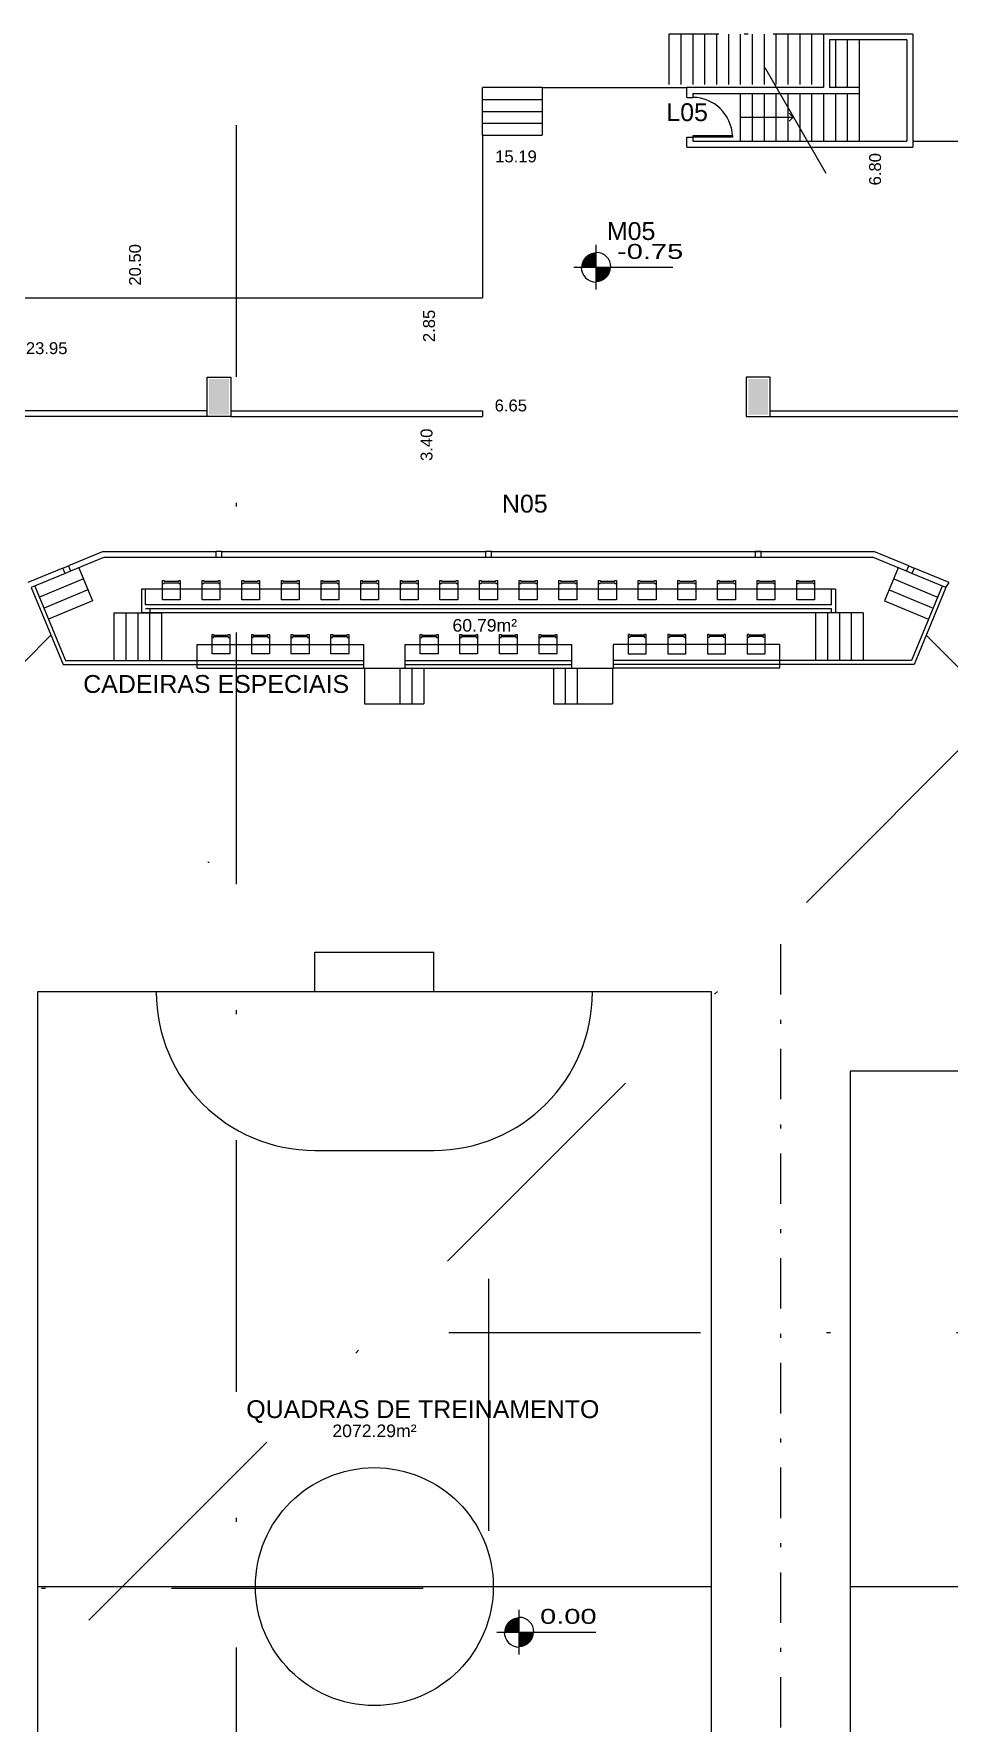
# Model space of a CAD drawing. Extents: x 308 to 539, y -42 to 210.
# Drawn here: x 422.23 to 445.33, y 131.17 to 173.78 of the extents above; entities that cross this region are included whole.
import ezdxf
from ezdxf.enums import TextEntityAlignment as Align

# ---------------------------------------------------------------- set-up
doc = ezdxf.new("R2010")
doc.units = 0
doc.header["$LTSCALE"] = 2
doc.header["$PDMODE"] = 3
doc.linetypes.add('DASHDOT2', pattern=[12.7, 6.35, -3.175, 0, -3.175])
doc.linetypes.add('HIDDEN', pattern=[0.375, 0.25, -0.125])
doc.layers.get('0').update_dxf_attribs({"linetype": 'CONTINUOUS'})
doc.layers.get('DEFPOINTS').update_dxf_attribs({"linetype": 'CONTINUOUS'})
for name, color, linetype in [('01', 1, 'CONTINUOUS'), ('06', 6, 'CONTINUOUS'), ('ARQUIBANCADA-ARY', 2, 'CONTINUOUS'), ('DIVISÓRIAS-ARY', 2, 'CONTINUOUS'), ('HACHURAS-ARY', 9, 'CONTINUOUS'), ('INDIC-CORTE-TBS', 4, 'DASHDOT2'), ('INDICAÇÕES-ARY', 2, 'CONTINUOUS'), ('MOBILIÁRIO-ARY', 7, 'CONTINUOUS'), ('NOVOSNIVEIS', 30, 'CONTINUOUS'), ('PAREDE-ALTA-ARY', 1, 'CONTINUOUS'), ('PAREDE-BAIXA-ARY', 2, 'CONTINUOUS'), ('PILARES-PRINC-ARY', 5, 'CONTINUOUS'), ('PROJ-COBERTURA-ARY', 7, 'DASHDOT2'), ('QUADRA-TREIN-ARY', 7, 'CONTINUOUS'), ('RAMPA-ARY', 2, 'CONTINUOUS'), ('RAMPA-INT-ARY', 7, 'CONTINUOUS'), ('TEXTO-PB-COR-ARY', 12, 'CONTINUOUS'), ('TEXTO-PB-COTAS-ARY', 12, 'CONTINUOUS')]:
    doc.layers.add(name, color=color, linetype=linetype)
doc.styles.add('015', font='arial.ttf', dxfattribs={"height": 0.15})
doc.styles.add('ARIAL', font='arial.ttf', dxfattribs={"height": 0.5})
doc.styles.add('REGUA60', font='arial.ttf')
doc.styles.add('SEM_ESCALA', font='arial.ttf')
doc.styles.get("Standard").update_dxf_attribs({"font": 'ISOCP'})
doc.dimstyles.new('DIMTIC100-ARY', dxfattribs={"dimtxt": 0.3, "dimasz": 0.12, "dimexe": 0.1, "dimexo": 0.15, "dimgap": 0.1, "dimtad": 1, "dimjust": 1, "dimtoh": 1, "dimrnd": 0.01, "dimzin": 0, "dimdsep": 46, "dimtxsty": 'SEM_ESCALA', "dimblk1": 'NONE', "dimblk2": 'NONE', "dimsah": 1, "dimcen": -0.1, "dimdle": 0.06, "dimse1": 1, "dimse2": 1, "dimsd1": 1, "dimsd2": 1, "dimclrd": 1, "dimclre": 1, "dimclrt": 2, "dimadec": 0, "dimazin": 0, "dimtfac": 1, "dimtix": 1, "dimtmove": 2, "dimatfit": 3, "dimldrblk": 'NONE', "dimfxl": 1, "dimtolj": 1, "dimtzin": 0, "dimarcsym": 0})

# ---------------------------------------------------------------- blocks, each defined once
blk = doc.blocks.new('01PARE01')
at = {"color": 0, "linetype": 'ByBlock'}
blk.add_attdef('_AREA', text='', height=1, dxfattribs=at).set_placement((0, 0), align=Align.MIDDLE)
blk = doc.blocks.new('*D7')
at = {"layer": 'DEFPOINTS', "color": 0, "linetype": 'ByBlock', "ltscale": 0.5}
for p in [(420.13, 157.77), (456.723, 120.824), (456.899, 121.001)]:
    blk.add_point(p, dxfattribs=at)
at = {"color": 2, "linetype": 'ByBlock', "ltscale": 0.5, "insert": (420.716, 157.189), "char_height": 0.3, "attachment_point": 5, "rotation": 315, "style": 'SEM_ESCALA'}
blk.add_mtext('\\A1;52.00', dxfattribs=at)
blk = doc.blocks.new('_NONE')
at = {"color": 0, "linetype": 'ByBlock', "ltscale": 0.5}
blk.add_circle((0, 0), 0.25, dxfattribs=at)
blk = doc.blocks.new('*D103')
at = {"layer": 'DEFPOINTS', "color": 0, "linetype": 'ByBlock', "ltscale": 0.5}
for p in [(425.043, 187.624), (427.206, 187.624), (433.556, 167.124)]:
    blk.add_point(p, dxfattribs=at)
at = {"color": 2, "linetype": 'ByBlock', "ltscale": 0.5, "insert": (424.79, 167.952), "char_height": 0.3, "attachment_point": 5, "rotation": 90, "style": 'SEM_ESCALA'}
blk.add_mtext('\\A1;20.50', dxfattribs=at)
blk = doc.blocks.new('*D104')
at = {"layer": 'DEFPOINTS', "color": 0, "linetype": 'ByBlock', "ltscale": 0.5}
for p in [(445.682, 165.595), (421.73, 164.274), (445.682, 164.274)]:
    blk.add_point(p, dxfattribs=at)
at = {"color": 2, "linetype": 'ByBlock', "ltscale": 0.5, "insert": (422.56, 165.849), "char_height": 0.3, "attachment_point": 5, "style": 'SEM_ESCALA'}
blk.add_mtext('\\A1;23.95', dxfattribs=at)
blk = doc.blocks.new('*D105')
at = {"layer": 'DEFPOINTS', "color": 0, "linetype": 'ByBlock', "ltscale": 0.5}
for p in [(433.556, 167.124), (432.46, 164.274), (433.556, 164.274)]:
    blk.add_point(p, dxfattribs=at)
at = {"color": 2, "linetype": 'ByBlock', "ltscale": 0.5, "insert": (432.207, 166.411), "char_height": 0.3, "attachment_point": 5, "rotation": 90, "style": 'SEM_ESCALA'}
blk.add_mtext('\\A1;2.85', dxfattribs=at)
blk = doc.blocks.new('*D106')
at = {"layer": 'DEFPOINTS', "color": 0, "linetype": 'ByBlock', "ltscale": 0.5}
for p in [(433.556, 164.124), (432.397, 160.727), (433.556, 160.727)]:
    blk.add_point(p, dxfattribs=at)
at = {"color": 2, "linetype": 'ByBlock', "ltscale": 0.5, "insert": (432.144, 163.415), "char_height": 0.3, "attachment_point": 5, "rotation": 90, "style": 'SEM_ESCALA'}
blk.add_mtext('\\A1;3.40', dxfattribs=at)
blk = doc.blocks.new('*D107')
at = {"layer": 'DEFPOINTS', "color": 0, "linetype": 'ByBlock', "ltscale": 0.5}
for p in [(433.556, 164.124), (440.206, 164.151), (440.206, 164.124)]:
    blk.add_point(p, dxfattribs=at)
at = {"color": 2, "linetype": 'ByBlock', "ltscale": 0.5, "insert": (434.268, 164.404), "char_height": 0.3, "attachment_point": 5, "style": 'SEM_ESCALA'}
blk.add_mtext('\\A1;6.65', dxfattribs=at)
blk = doc.blocks.new('*D108')
at = {"layer": 'DEFPOINTS', "color": 0, "linetype": 'ByBlock', "ltscale": 0.5}
for p in [(444.406, 171.074), (443.711, 164.274), (444.406, 164.274)]:
    blk.add_point(p, dxfattribs=at)
at = {"color": 2, "linetype": 'ByBlock', "ltscale": 0.5, "insert": (443.458, 170.364), "char_height": 0.3, "attachment_point": 5, "rotation": 90, "style": 'SEM_ESCALA'}
blk.add_mtext('\\A1;6.80', dxfattribs=at)
blk = doc.blocks.new('*D109')
at = {"layer": 'DEFPOINTS', "color": 0, "linetype": 'ByBlock', "ltscale": 0.5}
for p in [(433.556, 171.224), (448.742, 171.074), (448.742, 170.432)]:
    blk.add_point(p, dxfattribs=at)
at = {"color": 2, "linetype": 'ByBlock', "ltscale": 0.5, "insert": (434.398, 170.685), "char_height": 0.3, "attachment_point": 5, "style": 'SEM_ESCALA'}
blk.add_mtext('\\A1;15.19', dxfattribs=at)

msp = doc.modelspace()

# ---------------------------------------------------------------- hatches: boundary and pattern name
at = {"layer": 'HACHURAS-ARY', "ltscale": 0.5}
for points in [[(427.156, 165.074), (426.656, 165.074), (426.656, 164.174), (427.156, 164.174)], [(440.756, 165.074), (440.256, 165.074), (440.256, 164.174), (440.756, 164.174)]]:
    msp.add_hatch(color=256, dxfattribs=at).paths.add_polyline_path(points)

# ---------------------------------------------------------------- linework, layer by layer
at = {"layer": '01', "linetype": 'Continuous', "ltscale": 3.5}
for p, q in [((425.056, 159.377), (425.056, 159.777)), ((442.356, 159.377), (425.056, 159.377)), ((442.356, 159.377), (442.356, 159.777)), ((442.356, 159.277), (425.056, 159.277)), ((426.356, 157.977), (430.556, 157.977)), ((426.356, 157.877), (430.556, 157.877)), ((431.606, 157.977), (435.806, 157.977)), ((431.606, 157.877), (435.806, 157.877)), ((441.056, 157.977), (436.856, 157.977)), ((441.056, 157.877), (436.856, 157.877))]:
    msp.add_line(p, q, dxfattribs=at)
at = {"layer": '01', "linetype": 'HIDDEN', "ltscale": 3.5}
for p, q in [((425.171, 159.177), (425.171, 159.277)), ((442.356, 159.177), (442.356, 159.277))]:
    msp.add_line(p, q, dxfattribs=at)
at = {"layer": '06', "ltscale": 0.5}
for q in [(441.291, 171.774), (441.291, 171.576)]:
    msp.add_line((441.39, 171.675), q, dxfattribs=at)
at = {"layer": 'ARQUIBANCADA-ARY'}
for p, q in [((423.372, 160.309), (423.717, 159.478)), ((444.04, 160.309), (443.696, 159.478)), ((422.171, 159.812), (422.973, 157.877)), ((422.264, 159.85), (423.039, 157.977)), ((423.487, 160.032), (422.378, 159.573)), ((443.925, 160.032), (445.034, 159.573)), ((445.149, 159.85), (444.373, 157.977)), ((445.241, 159.812), (444.44, 157.877)), ((423.602, 159.755), (422.493, 159.296)), ((423.717, 159.478), (422.608, 159.019)), ((443.696, 159.478), (444.804, 159.019)), ((443.81, 159.755), (444.919, 159.296)), ((424.256, 159.177), (424.256, 157.977)), ((424.256, 159.177), (425.456, 159.177)), ((424.556, 159.177), (424.556, 157.977)), ((424.856, 159.177), (424.856, 157.977)), ((425.156, 159.177), (425.156, 157.977)), ((425.456, 159.177), (425.456, 157.977)), ((443.156, 159.177), (441.956, 159.177)), ((441.956, 159.177), (441.956, 157.977)), ((442.256, 159.177), (442.256, 157.977)), ((442.556, 159.177), (442.556, 157.977)), ((442.856, 159.177), (442.856, 157.977)), ((443.156, 159.177), (443.156, 157.977)), ((422.973, 157.877), (426.356, 157.877)), ((423.039, 157.977), (426.356, 157.977)), ((430.556, 157.777), (431.606, 157.777)), ((430.577, 157.777), (430.577, 156.877)), ((431.471, 157.777), (431.471, 156.877)), ((431.771, 157.777), (431.771, 156.877)), ((432.071, 157.777), (432.071, 156.877)), ((435.341, 157.777), (435.341, 156.877)), ((435.641, 157.777), (435.641, 156.877)), ((435.806, 157.777), (436.856, 157.777)), ((435.941, 157.777), (435.941, 156.877)), ((436.836, 157.777), (436.836, 156.877)), ((444.373, 157.977), (441.056, 157.977)), ((444.44, 157.877), (441.056, 157.877))]:
    msp.add_line(p, q, dxfattribs=at)
at = {"layer": 'ARQUIBANCADA-ARY', "ltscale": 3.5}
for p, q in [((430.577, 156.877), (432.071, 156.877)), ((435.341, 156.877), (436.836, 156.877))]:
    msp.add_line(p, q, dxfattribs=at)
at = {"layer": 'DIVISÓRIAS-ARY'}
for p, q in [((439.856, 171.204), (438.856, 171.204)), ((438.856, 171.204), (438.856, 171.174)), ((439.856, 171.174), (438.856, 171.174)), ((439.856, 171.204), (439.856, 171.174)), ((426.629, 152.89), (426.659, 152.89))]:
    msp.add_line(p, q, dxfattribs=at)
at = {"layer": 'DIVISÓRIAS-ARY', "color": 7, "ltscale": 0.5}
msp.add_arc((438.856, 171.174), 1, 1.7191, 90, dxfattribs=at)
at = {"layer": 'INDIC-CORTE-TBS', "ltscale": 0.5}
for p, q in [((427.35, 62.729), (427.35, 206.296)), ((378.366, 88.518), (479.766, 189.917)), ((433.706, 142.377), (433.706, 133.577)), ((432.706, 141.027), (505.417, 141.027)), ((361.706, 134.577), (434.706, 134.577))]:
    msp.add_line(p, q, dxfattribs=at)
at = {"layer": 'INDICAÇÕES-ARY'}
msp.add_line((442.224, 170.26), (440.686, 172.924), dxfattribs=at)
at = {"layer": 'INDICAÇÕES-ARY', "ltscale": 0.5}
msp.add_line((440.056, 171.674), (441.389, 171.674), dxfattribs=at)
at = {"layer": 'MOBILIÁRIO-ARY'}
for p, q in [((442.456, 159.777), (424.956, 159.777)), ((424.956, 159.777), (424.956, 159.177)), ((442.456, 159.777), (442.456, 159.177)), ((442.456, 159.177), (424.956, 159.177)), ((426.356, 157.777), (426.356, 158.377)), ((426.356, 158.377), (430.556, 158.377)), ((430.556, 157.777), (430.556, 158.377)), ((431.606, 157.777), (431.606, 158.377)), ((431.606, 158.377), (435.806, 158.377)), ((435.806, 157.777), (435.806, 158.377)), ((441.056, 158.377), (436.856, 158.377)), ((436.856, 157.777), (436.856, 158.377)), ((441.056, 157.777), (441.056, 158.377)), ((426.356, 157.777), (430.556, 157.777)), ((431.606, 157.777), (435.806, 157.777)), ((441.056, 157.777), (436.856, 157.777))]:
    msp.add_line(p, q, dxfattribs=at)
for points in [[(425.481, 159.992), (425.521, 159.992), (425.521, 159.977), (425.891, 159.977), (425.891, 159.992), (425.931, 159.992), (425.931, 159.502), (425.481, 159.502)], [(426.481, 159.992), (426.521, 159.992), (426.521, 159.977), (426.891, 159.977), (426.891, 159.992), (426.931, 159.992), (426.931, 159.502), (426.481, 159.502)], [(427.481, 159.992), (427.521, 159.992), (427.521, 159.977), (427.891, 159.977), (427.891, 159.992), (427.931, 159.992), (427.931, 159.502), (427.481, 159.502)], [(428.481, 159.992), (428.521, 159.992), (428.521, 159.977), (428.891, 159.977), (428.891, 159.992), (428.931, 159.992), (428.931, 159.502), (428.481, 159.502)], [(429.481, 159.992), (429.521, 159.992), (429.521, 159.977), (429.891, 159.977), (429.891, 159.992), (429.931, 159.992), (429.931, 159.502), (429.481, 159.502)], [(430.481, 159.992), (430.521, 159.992), (430.521, 159.977), (430.891, 159.977), (430.891, 159.992), (430.931, 159.992), (430.931, 159.502), (430.481, 159.502)], [(431.481, 159.992), (431.521, 159.992), (431.521, 159.977), (431.891, 159.977), (431.891, 159.992), (431.931, 159.992), (431.931, 159.502), (431.481, 159.502)], [(432.481, 159.992), (432.521, 159.992), (432.521, 159.977), (432.891, 159.977), (432.891, 159.992), (432.931, 159.992), (432.931, 159.502), (432.481, 159.502)], [(433.481, 159.992), (433.521, 159.992), (433.521, 159.977), (433.891, 159.977), (433.891, 159.992), (433.931, 159.992), (433.931, 159.502), (433.481, 159.502)], [(434.481, 159.992), (434.521, 159.992), (434.521, 159.977), (434.891, 159.977), (434.891, 159.992), (434.931, 159.992), (434.931, 159.502), (434.481, 159.502)], [(435.481, 159.992), (435.521, 159.992), (435.521, 159.977), (435.891, 159.977), (435.891, 159.992), (435.931, 159.992), (435.931, 159.502), (435.481, 159.502)], [(436.481, 159.992), (436.521, 159.992), (436.521, 159.977), (436.891, 159.977), (436.891, 159.992), (436.931, 159.992), (436.931, 159.502), (436.481, 159.502)], [(437.481, 159.992), (437.521, 159.992), (437.521, 159.977), (437.891, 159.977), (437.891, 159.992), (437.931, 159.992), (437.931, 159.502), (437.481, 159.502)], [(438.481, 159.992), (438.521, 159.992), (438.521, 159.977), (438.891, 159.977), (438.891, 159.992), (438.931, 159.992), (438.931, 159.502), (438.481, 159.502)], [(439.481, 159.992), (439.521, 159.992), (439.521, 159.977), (439.891, 159.977), (439.891, 159.992), (439.931, 159.992), (439.931, 159.502), (439.481, 159.502)], [(440.481, 159.992), (440.521, 159.992), (440.521, 159.977), (440.891, 159.977), (440.891, 159.992), (440.931, 159.992), (440.931, 159.502), (440.481, 159.502)], [(441.481, 159.992), (441.521, 159.992), (441.521, 159.977), (441.891, 159.977), (441.891, 159.992), (441.931, 159.992), (441.931, 159.502), (441.481, 159.502)], [(426.731, 158.632), (426.771, 158.632), (426.771, 158.616), (427.141, 158.616), (427.141, 158.632), (427.181, 158.632), (427.181, 158.142), (426.731, 158.142)], [(427.731, 158.632), (427.771, 158.632), (427.771, 158.616), (428.141, 158.616), (428.141, 158.632), (428.181, 158.632), (428.181, 158.142), (427.731, 158.142)], [(428.731, 158.632), (428.771, 158.632), (428.771, 158.616), (429.141, 158.616), (429.141, 158.632), (429.181, 158.632), (429.181, 158.142), (428.731, 158.142)], [(429.731, 158.632), (429.771, 158.632), (429.771, 158.616), (430.141, 158.616), (430.141, 158.632), (430.181, 158.632), (430.181, 158.142), (429.731, 158.142)], [(431.981, 158.632), (432.021, 158.632), (432.021, 158.616), (432.391, 158.616), (432.391, 158.632), (432.431, 158.632), (432.431, 158.142), (431.981, 158.142)], [(432.981, 158.632), (433.021, 158.632), (433.021, 158.616), (433.391, 158.616), (433.391, 158.632), (433.431, 158.632), (433.431, 158.142), (432.981, 158.142)], [(433.981, 158.632), (434.021, 158.632), (434.021, 158.616), (434.391, 158.616), (434.391, 158.632), (434.431, 158.632), (434.431, 158.142), (433.981, 158.142)], [(434.981, 158.632), (435.021, 158.632), (435.021, 158.616), (435.391, 158.616), (435.391, 158.632), (435.431, 158.632), (435.431, 158.142), (434.981, 158.142)], [(437.681, 158.632), (437.641, 158.632), (437.641, 158.616), (437.271, 158.616), (437.271, 158.632), (437.231, 158.632), (437.231, 158.142), (437.681, 158.142)], [(438.681, 158.632), (438.641, 158.632), (438.641, 158.616), (438.271, 158.616), (438.271, 158.632), (438.231, 158.632), (438.231, 158.142), (438.681, 158.142)], [(439.681, 158.632), (439.641, 158.632), (439.641, 158.616), (439.271, 158.616), (439.271, 158.632), (439.231, 158.632), (439.231, 158.142), (439.681, 158.142)], [(440.681, 158.632), (440.641, 158.632), (440.641, 158.616), (440.271, 158.616), (440.271, 158.632), (440.231, 158.632), (440.231, 158.142), (440.681, 158.142)]]:
    msp.add_lwpolyline(points, close=True, dxfattribs=at)
for points in [[(425.481, 159.912), (425.521, 159.912), (425.521, 159.936), (425.891, 159.936), (425.891, 159.912), (425.931, 159.912)], [(426.481, 159.912), (426.521, 159.912), (426.521, 159.936), (426.891, 159.936), (426.891, 159.912), (426.931, 159.912)], [(427.481, 159.912), (427.521, 159.912), (427.521, 159.936), (427.891, 159.936), (427.891, 159.912), (427.931, 159.912)], [(428.481, 159.912), (428.521, 159.912), (428.521, 159.936), (428.891, 159.936), (428.891, 159.912), (428.931, 159.912)], [(429.481, 159.912), (429.521, 159.912), (429.521, 159.936), (429.891, 159.936), (429.891, 159.912), (429.931, 159.912)], [(430.481, 159.912), (430.521, 159.912), (430.521, 159.936), (430.891, 159.936), (430.891, 159.912), (430.931, 159.912)], [(431.481, 159.912), (431.521, 159.912), (431.521, 159.936), (431.891, 159.936), (431.891, 159.912), (431.931, 159.912)], [(432.481, 159.912), (432.521, 159.912), (432.521, 159.936), (432.891, 159.936), (432.891, 159.912), (432.931, 159.912)], [(433.481, 159.912), (433.521, 159.912), (433.521, 159.936), (433.891, 159.936), (433.891, 159.912), (433.931, 159.912)], [(434.481, 159.912), (434.521, 159.912), (434.521, 159.936), (434.891, 159.936), (434.891, 159.912), (434.931, 159.912)], [(435.481, 159.912), (435.521, 159.912), (435.521, 159.936), (435.891, 159.936), (435.891, 159.912), (435.931, 159.912)], [(436.481, 159.912), (436.521, 159.912), (436.521, 159.936), (436.891, 159.936), (436.891, 159.912), (436.931, 159.912)], [(437.481, 159.912), (437.521, 159.912), (437.521, 159.936), (437.891, 159.936), (437.891, 159.912), (437.931, 159.912)], [(438.481, 159.912), (438.521, 159.912), (438.521, 159.936), (438.891, 159.936), (438.891, 159.912), (438.931, 159.912)], [(439.481, 159.912), (439.521, 159.912), (439.521, 159.936), (439.891, 159.936), (439.891, 159.912), (439.931, 159.912)], [(440.481, 159.912), (440.521, 159.912), (440.521, 159.936), (440.891, 159.936), (440.891, 159.912), (440.931, 159.912)], [(441.481, 159.912), (441.521, 159.912), (441.521, 159.936), (441.891, 159.936), (441.891, 159.912), (441.931, 159.912)], [(426.731, 158.552), (426.771, 158.552), (426.771, 158.576), (427.141, 158.576), (427.141, 158.552), (427.181, 158.552)], [(427.731, 158.552), (427.771, 158.552), (427.771, 158.576), (428.141, 158.576), (428.141, 158.552), (428.181, 158.552)], [(428.731, 158.552), (428.771, 158.552), (428.771, 158.576), (429.141, 158.576), (429.141, 158.552), (429.181, 158.552)], [(429.731, 158.552), (429.771, 158.552), (429.771, 158.576), (430.141, 158.576), (430.141, 158.552), (430.181, 158.552)], [(431.981, 158.552), (432.021, 158.552), (432.021, 158.576), (432.391, 158.576), (432.391, 158.552), (432.431, 158.552)], [(432.981, 158.552), (433.021, 158.552), (433.021, 158.576), (433.391, 158.576), (433.391, 158.552), (433.431, 158.552)], [(433.981, 158.552), (434.021, 158.552), (434.021, 158.576), (434.391, 158.576), (434.391, 158.552), (434.431, 158.552)], [(434.981, 158.552), (435.021, 158.552), (435.021, 158.576), (435.391, 158.576), (435.391, 158.552), (435.431, 158.552)], [(437.681, 158.552), (437.641, 158.552), (437.641, 158.576), (437.271, 158.576), (437.271, 158.552), (437.231, 158.552)], [(438.681, 158.552), (438.641, 158.552), (438.641, 158.576), (438.271, 158.576), (438.271, 158.552), (438.231, 158.552)], [(439.681, 158.552), (439.641, 158.552), (439.641, 158.576), (439.271, 158.576), (439.271, 158.552), (439.231, 158.552)], [(440.681, 158.552), (440.641, 158.552), (440.641, 158.576), (440.271, 158.576), (440.271, 158.552), (440.231, 158.552)]]:
    msp.add_lwpolyline(points, dxfattribs=at)
at = {"layer": 'NOVOSNIVEIS'}
for p, q in [((436.418, 167.329), (436.418, 168.454)), ((435.855, 167.891), (438.355, 167.891)), ((434.476, 132.904), (434.476, 134.029)), ((433.913, 133.467), (436.413, 133.467))]:
    msp.add_line(p, q, dxfattribs=at)
at = {"layer": 'NOVOSNIVEIS', "const_width": 0.375}
for points in [[(436.23, 167.891, -0.414214), (436.418, 168.079, -0.618034)], [(436.418, 167.704, 0.414214), (436.605, 167.891, 0.618034)], [(434.288, 133.467, -0.414214), (434.476, 133.654, -0.618034)], [(434.476, 133.279, 0.414214), (434.663, 133.467, 0.618034)]]:
    msp.add_lwpolyline(points, format="xyb", dxfattribs=at)
at = {"layer": 'NOVOSNIVEIS'}
for centre, start, end in [((436.418, 167.891), 180, 270), ((436.418, 167.891), 0, 90), ((434.476, 133.467), 0, 90), ((434.476, 133.467), 180, 270)]:
    msp.add_arc(centre, 0.375, start, end, dxfattribs=at)
at = {"layer": 'PAREDE-ALTA-ARY'}
for p, q in [((442.156, 173.774), (442.156, 172.424)), ((444.406, 173.774), (442.156, 173.774)), ((444.256, 173.624), (442.306, 173.624)), ((442.306, 173.624), (442.306, 172.424)), ((444.256, 173.624), (444.256, 171.074)), ((444.406, 173.774), (444.406, 170.924)), ((442.156, 172.424), (438.706, 172.424)), ((438.706, 172.174), (438.706, 172.424)), ((438.706, 172.174), (438.856, 172.174)), ((438.856, 172.274), (443.056, 172.274)), ((438.856, 172.274), (438.856, 172.174)), ((443.056, 172.424), (442.306, 172.424)), ((443.056, 172.424), (443.056, 172.274)), ((438.706, 171.174), (438.856, 171.174)), ((438.706, 170.924), (438.706, 171.174)), ((438.706, 170.924), (444.406, 170.924)), ((438.856, 171.174), (438.856, 171.074)), ((438.856, 171.074), (444.256, 171.074)), ((426.606, 164.124), (421.377, 164.124)), ((426.606, 164.274), (421.73, 164.274)), ((427.206, 164.274), (433.556, 164.274)), ((427.206, 164.124), (433.556, 164.124)), ((433.556, 164.274), (433.556, 164.124)), ((440.806, 164.274), (445.682, 164.274)), ((440.806, 164.124), (445.945, 164.124)), ((423.989, 160.727), (423.107, 160.362)), ((423.989, 160.727), (426.831, 160.727)), ((426.981, 160.727), (433.631, 160.727)), ((433.781, 160.727), (443.423, 160.727)), ((444.305, 160.362), (443.423, 160.727)), ((422.968, 160.304), (422.086, 159.939)), ((424.019, 160.577), (423.164, 160.223)), ((424.019, 160.577), (426.831, 160.577)), ((426.981, 160.577), (433.631, 160.577)), ((433.781, 160.577), (443.393, 160.577)), ((444.248, 160.223), (443.393, 160.577)), ((445.326, 159.939), (444.444, 160.304)), ((423.026, 160.166), (422.171, 159.812)), ((445.241, 159.812), (444.386, 160.166))]:
    msp.add_line(p, q, dxfattribs=at)
at = {"layer": 'PAREDE-ALTA-ARY', "ltscale": 0.5}
msp.add_line((445.241, 159.812), (445.326, 159.939), dxfattribs=at)
at = {"layer": 'PAREDE-BAIXA-ARY'}
for p, q in [((419.342, 155.285), (422.665, 158.609)), ((448.07, 155.285), (444.747, 158.609))]:
    msp.add_line(p, q, dxfattribs=at)
at = {"layer": 'PILARES-PRINC-ARY'}
for points in [[(426.606, 165.124), (427.206, 165.124), (427.206, 164.124), (426.606, 164.124)], [(440.806, 165.124), (440.206, 165.124), (440.206, 164.124), (440.806, 164.124)], [(426.831, 160.727), (426.831, 160.577), (426.981, 160.577), (426.981, 160.727)], [(433.631, 160.727), (433.631, 160.577), (433.781, 160.577), (433.781, 160.727)], [(440.431, 160.727), (440.431, 160.577), (440.581, 160.577), (440.581, 160.727)], [(423.107, 160.362), (423.164, 160.223), (423.026, 160.166), (422.968, 160.304)], [(444.444, 160.304), (444.386, 160.166), (444.248, 160.223), (444.305, 160.362)]]:
    msp.add_lwpolyline(points, close=True, dxfattribs=at)
at = {"layer": 'PROJ-COBERTURA-ARY', "ltscale": 0.1}
for p, q in [((442.156, 173.774), (438.256, 173.774)), ((438.256, 173.774), (438.256, 172.424)), ((438.556, 173.774), (438.556, 172.424)), ((438.856, 173.774), (438.856, 172.424)), ((439.156, 173.774), (439.156, 172.424)), ((439.456, 173.774), (439.456, 172.424)), ((439.756, 173.774), (439.756, 172.424)), ((440.056, 173.774), (440.056, 172.424)), ((440.356, 173.774), (440.356, 172.424)), ((440.656, 173.774), (440.656, 172.424)), ((440.956, 173.774), (440.956, 172.424)), ((441.256, 173.774), (441.256, 172.424)), ((441.556, 173.774), (441.556, 172.424)), ((441.856, 173.774), (441.856, 172.424))]:
    msp.add_line(p, q, dxfattribs=at)
at = {"layer": 'QUADRA-TREIN-ARY', "linetype": 'DASHDOT2', "ltscale": 0.1}
msp.add_line((441.076, 117.867), (441.076, 151.367), dxfattribs=at)
at = {"layer": 'QUADRA-TREIN-ARY'}
for p, q in [((429.326, 150.617), (432.326, 150.617)), ((429.326, 149.617), (429.326, 150.617)), ((432.326, 149.617), (432.326, 150.617)), ((429.326, 145.617), (432.326, 145.617)), ((422.326, 134.617), (439.326, 134.617)), ((442.827, 134.617), (456.827, 134.617))]:
    msp.add_line(p, q, dxfattribs=at)
for points in [[(439.326, 119.617), (439.326, 149.617), (422.326, 149.617), (422.326, 119.617)], [(456.827, 121.617), (456.827, 147.617), (442.827, 147.617), (442.827, 121.617)]]:
    msp.add_lwpolyline(points, close=True, dxfattribs=at)
msp.add_circle((430.826, 134.617), 3, dxfattribs=at)
for centre, start, end in [((429.326, 149.617), 180, 270), ((432.326, 149.617), 270, 0)]:
    msp.add_arc(centre, 4, start, end, dxfattribs=at)
at = {"layer": 'RAMPA-ARY'}
for p, q in [((435.056, 172.424), (438.706, 172.424)), ((435.056, 172.424), (435.056, 171.224)), ((433.556, 171.224), (433.556, 167.124)), ((433.556, 171.224), (435.056, 171.224)), ((444.406, 171.074), (448.742, 171.074)), ((420.306, 167.124), (433.556, 167.124))]:
    msp.add_line(p, q, dxfattribs=at)
at = {"layer": 'RAMPA-INT-ARY', "linetype": 'DASHDOT2', "ltscale": 0.5}
for p, q in [((442.456, 173.624), (442.456, 172.424)), ((442.756, 173.624), (442.756, 172.424)), ((443.056, 173.624), (443.056, 172.424)), ((441.256, 172.274), (441.256, 171.936)), ((441.556, 172.274), (441.556, 171.417)), ((441.856, 172.274), (441.856, 171.074)), ((442.156, 172.274), (442.156, 171.074)), ((442.456, 172.274), (442.456, 171.074)), ((442.756, 172.274), (442.756, 171.074)), ((443.056, 172.274), (443.056, 171.074))]:
    msp.add_line(p, q, dxfattribs=at)
at = {"layer": 'RAMPA-INT-ARY'}
for p, q in [((435.056, 172.424), (433.556, 172.424)), ((433.556, 171.224), (433.556, 172.424)), ((440.056, 172.274), (440.056, 171.074)), ((440.356, 172.274), (440.356, 171.074)), ((440.656, 172.274), (440.656, 171.074)), ((440.956, 172.274), (440.956, 171.074)), ((433.556, 172.124), (435.056, 172.124)), ((433.556, 171.824), (435.056, 171.824)), ((441.256, 171.936), (441.256, 171.074)), ((433.556, 171.524), (435.056, 171.524)), ((441.556, 171.417), (441.556, 171.074))]:
    msp.add_line(p, q, dxfattribs=at)

# ---------------------------------------------------------------- block references
at = {"layer": 'TEXTO-PB-COR-ARY'}
ref = msp.add_blockref('01PARE01', (433.611, 158.861), dxfattribs=dict(at, xscale=0.3179999999999999, yscale=0.3179999999999999, zscale=0.3179999999999999))
ref.add_attrib('_AREA', '60.79m²', dxfattribs={"layer": '0', "color": 0, "linetype": 'ByBlock', "height": 0.318, "style": '015'}).set_placement((433.611, 158.861), align=Align.MIDDLE)
ref = msp.add_blockref('01PARE01', (430.828, 138.546), dxfattribs=dict(at, xscale=0.3179999999999999, yscale=0.3179999999999999, zscale=0.3179999999999999))
ref.add_attrib('_AREA', '2072.29m²', dxfattribs={"layer": '0', "color": 0, "linetype": 'ByBlock', "height": 0.318, "style": '015'}).set_placement((430.828, 138.546), align=Align.MIDDLE)

# ---------------------------------------------------------------- texts
at = {"layer": 'NOVOSNIVEIS', "ltscale": 0.5, "style": 'REGUA60', "width": 1.4}
for s, p in [('-0.75', (436.947, 168.104)), ('0.00', (435.005, 133.679))]:
    msp.add_text(s, height=0.375, dxfattribs=at).set_placement(p)
at = {"layer": 'TEXTO-PB-COR-ARY', "style": 'ARIAL'}
for s, p in [('L05', (438.191, 171.577)), ('M05', (436.691, 168.58)), ('N05', (434.044, 161.705)), ('CADEIRAS ESPECIAIS', (423.482, 157.157)), ('QUADRAS DE TREINAMENTO', (427.595, 138.867))]:
    msp.add_text(s, height=0.45, dxfattribs=at).set_placement(p)

# ---------------------------------------------------------------- dimensions: what is measured, and where the dimension line sits
at = {"layer": 'PILARES-PRINC-ARY'}
dim = msp.add_aligned_dim(p1=(420.13, 157.77), p2=(456.899, 121.001), distance=-0.25, dimstyle='DIMTIC100-ARY', dxfattribs=at)
dim.commit()
dim.dimension.update_dxf_attribs({"geometry": '*D7', "text_midpoint": (420.716, 157.189)})
at = {"layer": 'TEXTO-PB-COTAS-ARY', "ltscale": 0.5}
for base, p1, p2, picture, middle in [((425.043, 187.624), (433.556, 167.124), (427.206, 187.624), '*D103', (424.79, 167.952)), ((443.711, 164.274), (444.406, 171.074), (444.406, 164.274), '*D108', (443.458, 170.364)), ((432.46, 164.274), (433.556, 167.124), (433.556, 164.274), '*D105', (432.207, 166.411)), ((432.397, 160.727), (433.556, 164.124), (433.556, 160.727), '*D106', (432.144, 163.415))]:
    dim = msp.add_linear_dim(base=base, p1=p1, p2=p2, angle=90, dimstyle='DIMTIC100-ARY', dxfattribs=at)
    dim.commit()
    dim.dimension.update_dxf_attribs({"geometry": picture, "text_midpoint": middle})
for base, p1, p2, picture, middle in [((448.742, 170.432), (433.556, 171.224), (448.742, 171.074), '*D109', (434.398, 170.685)), ((445.682, 165.595), (421.73, 164.274), (445.682, 164.274), '*D104', (422.56, 165.849)), ((440.206, 164.151), (433.556, 164.124), (440.206, 164.124), '*D107', (434.268, 164.404))]:
    dim = msp.add_linear_dim(base=base, p1=p1, p2=p2, dimstyle='DIMTIC100-ARY', dxfattribs=at)
    dim.commit()
    dim.dimension.update_dxf_attribs({"geometry": picture, "text_midpoint": middle})

doc.saveas('drawing.dxf')
